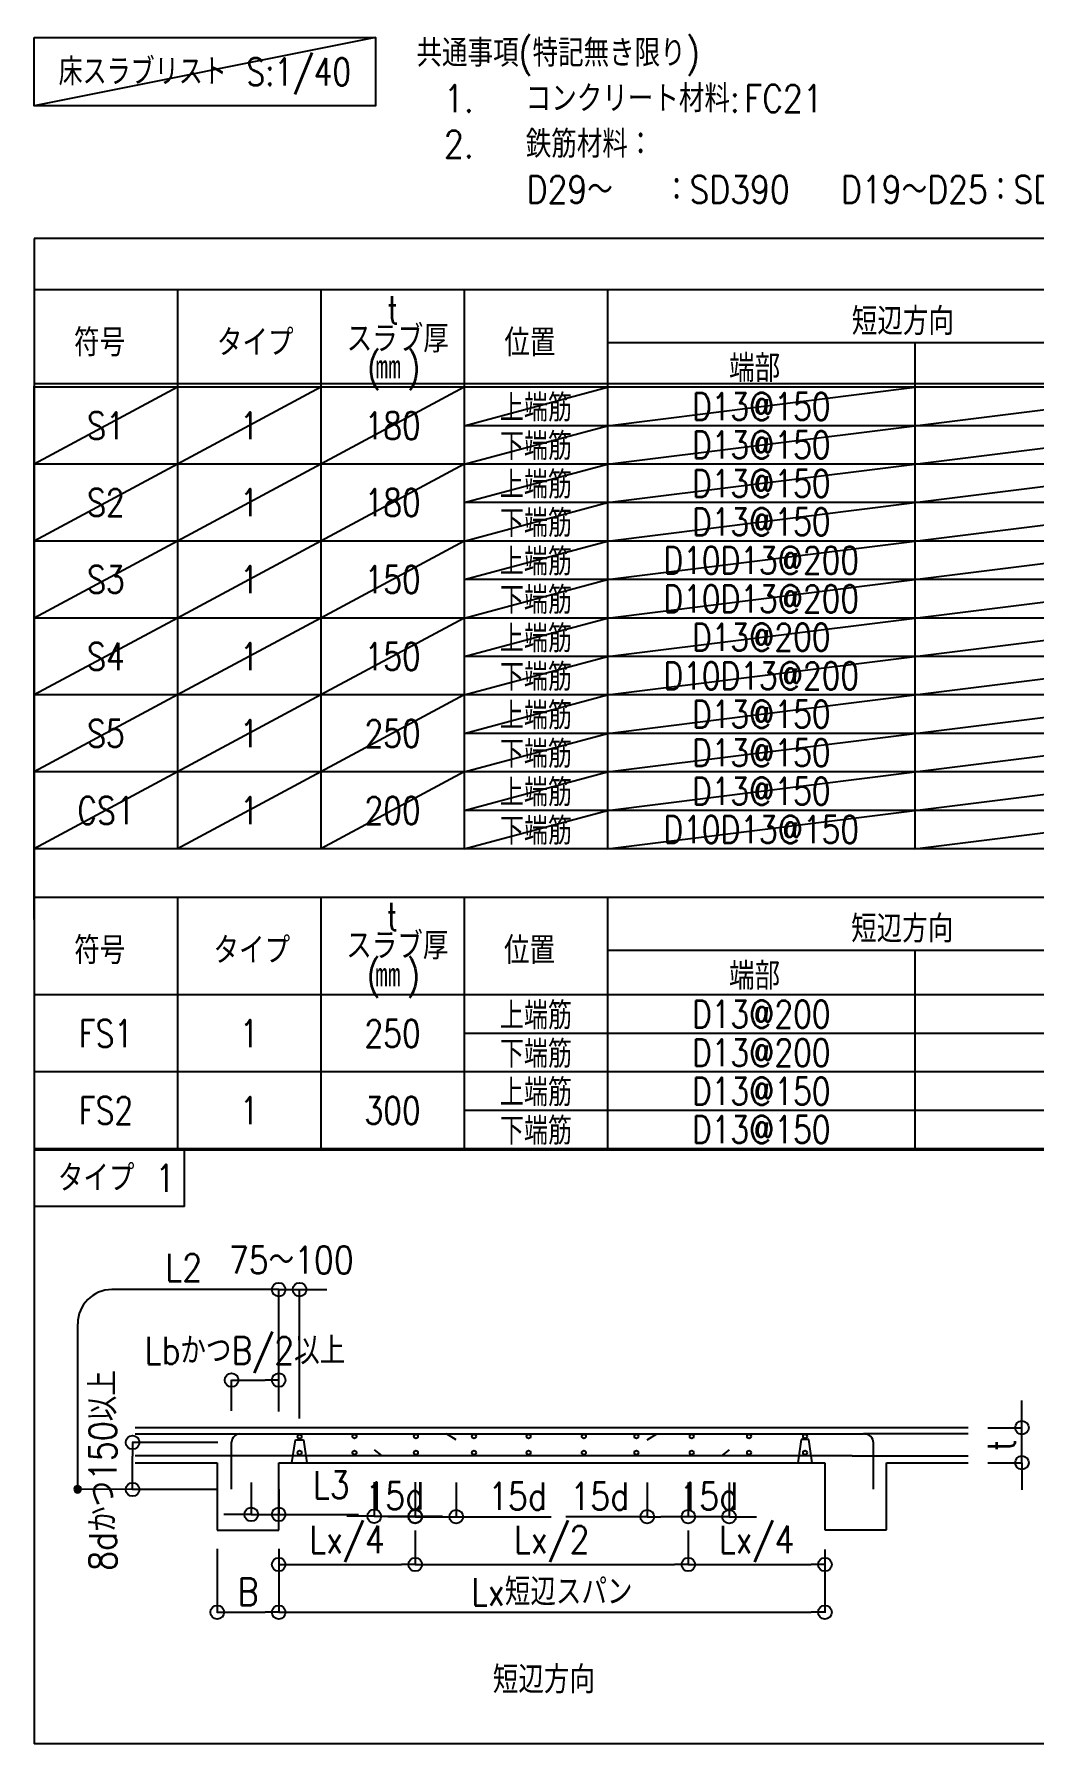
# Model space of a CAD drawing. Extents: x -668440 to 810000, y -1678500 to 210463.
# Drawn here: x -235262 to -198657, y -1470930 to -1408326 of the extents above; entities that cross this region are included whole.
import ezdxf
from ezdxf.enums import TextEntityAlignment as Align

# ---------------------------------------------------------------- set-up
doc = ezdxf.new("R2010")
doc.units = 0
doc.header["$MEASUREMENT"] = 0
doc.linetypes.add('HA01', pattern=[1.5, 0.75, -0.75])
doc.layers.get('0').update_dxf_attribs({"color": 3, "linetype": 'CONTINUOUS'})
doc.layers.get('Defpoints').update_dxf_attribs({"color": 251, "linetype": 'CONTINUOUS'})
doc.layers.add('注記', color=3, linetype='CONTINUOUS')
doc.styles.add('DRACAD', font='txt', dxfattribs={"width": 0.85, "bigfont": 'extfont2'})
doc.dimstyles.new('MYDIM', dxfattribs={"dimtxt": 120, "dimasz": 20, "dimexe": 1.25, "dimexo": 50, "dimgap": 50, "dimtad": 1, "dimdec": 4, "dimdsep": 46, "dimtxsty": 'DRACAD', "dimblk": 'ORIGIN', "dimcen": 2.5, "dimadec": 0, "dimazin": 0, "dimtfac": 1, "dimtdec": 4, "dimtmove": 0, "dimatfit": 3, "dimfxl": 1, "dimtolj": 1, "dimtzin": 0, "dimarcsym": 0})

# ---------------------------------------------------------------- blocks, each defined once
blk = doc.blocks.new('_ORIGIN')
at = {"color": 0, "linetype": 'ByBlock', "lineweight": -2}
blk.add_line((0, 0), (-1, 0), dxfattribs=at)
blk.add_circle((0, 0), 0.5, dxfattribs=at)
blk = doc.blocks.new('*D9111')
at = {"layer": 'Defpoints', "color": 0}
for p in [(106116.3, -747133.1), (105716.3, -747189.5), (106116.3, -747273.1)]:
    blk.add_point(p, dxfattribs=at)
at = {"layer": '注記', "color": 0, "lineweight": -2}
for p, q in [((106116.3, -747173.1), (106116.3, -747274.3)), ((105716.3, -747229.5), (105716.3, -747274.3)), ((105756.3, -747273.1), (106076.3, -747273.1))]:
    blk.add_line(p, q, dxfattribs=at)
at = {"layer": '注記', "color": 0, "linetype": 'ByBlock', "lineweight": -2, "xscale": 40, "yscale": 40, "zscale": 40, "rotation": 180}
blk.add_blockref('_ORIGIN', (105716.3, -747273.1), dxfattribs=at)
at = {"layer": '注記', "color": 0, "linetype": 'ByBlock', "lineweight": -2, "xscale": 40, "yscale": 40, "zscale": 40}
blk.add_blockref('_ORIGIN', (106116.3, -747273.1), dxfattribs=at)
at = {"layer": '注記', "color": 0, "lineweight": 9, "insert": (105916.3, -747213.1), "char_height": 80, "attachment_point": 5, "style": 'DRACAD'}
blk.add_mtext('\\A1;Lx/4', dxfattribs=at)
blk = doc.blocks.new('*D9112')
at = {"layer": 'Defpoints', "color": 0}
for p in [(106116.3, -747133.1), (106916.3, -747133.1), (106916.3, -747273.1)]:
    blk.add_point(p, dxfattribs=at)
at = {"layer": '注記', "color": 0, "lineweight": -2}
for p, q in [((106116.3, -747173.1), (106116.3, -747274.3)), ((106916.3, -747173.1), (106916.3, -747274.3)), ((106156.3, -747273.1), (106876.3, -747273.1))]:
    blk.add_line(p, q, dxfattribs=at)
at = {"layer": '注記', "color": 0, "linetype": 'ByBlock', "lineweight": -2, "xscale": 40, "yscale": 40, "zscale": 40, "rotation": 180}
blk.add_blockref('_ORIGIN', (106116.3, -747273.1), dxfattribs=at)
at = {"layer": '注記', "color": 0, "linetype": 'ByBlock', "lineweight": -2, "xscale": 40, "yscale": 40, "zscale": 40}
blk.add_blockref('_ORIGIN', (106916.3, -747273.1), dxfattribs=at)
at = {"layer": '注記', "color": 0, "lineweight": 9, "insert": (106516.3, -747213.1), "char_height": 80, "attachment_point": 5, "style": 'DRACAD'}
blk.add_mtext('\\A1;Lx/2', dxfattribs=at)
blk = doc.blocks.new('*D9113')
at = {"layer": 'Defpoints', "color": 0}
for p in [(106916.3, -747133.1), (107316.3, -747189.5), (107316.3, -747273.1)]:
    blk.add_point(p, dxfattribs=at)
at = {"layer": '注記', "color": 0, "lineweight": -2}
for p, q in [((106916.3, -747173.1), (106916.3, -747274.3)), ((107316.3, -747229.5), (107316.3, -747274.3)), ((106956.3, -747273.1), (107276.3, -747273.1))]:
    blk.add_line(p, q, dxfattribs=at)
at = {"layer": '注記', "color": 0, "linetype": 'ByBlock', "lineweight": -2, "xscale": 40, "yscale": 40, "zscale": 40, "rotation": 180}
blk.add_blockref('_ORIGIN', (106916.3, -747273.1), dxfattribs=at)
at = {"layer": '注記', "color": 0, "linetype": 'ByBlock', "lineweight": -2, "xscale": 40, "yscale": 40, "zscale": 40}
blk.add_blockref('_ORIGIN', (107316.3, -747273.1), dxfattribs=at)
at = {"layer": '注記', "color": 0, "lineweight": 9, "insert": (107116.3, -747213.1), "char_height": 80, "attachment_point": 5, "style": 'DRACAD'}
blk.add_mtext('\\A1;Lx/4', dxfattribs=at)
blk = doc.blocks.new('*D9114')
at = {"layer": 'Defpoints', "color": 0}
for p in [(106116.3, -746993.1), (106236.3, -746993.1), (106236.3, -747133.1)]:
    blk.add_point(p, dxfattribs=at)
at = {"layer": '注記', "color": 0, "lineweight": -2}
for p, q in [((106116.3, -747033.1), (106116.3, -747134.3)), ((106236.3, -747033.1), (106236.3, -747134.3)), ((106076.3, -747133.1), (106036.3, -747133.1)), ((106116.3, -747133.1), (106236.3, -747133.1)), ((106276.3, -747133.1), (106515, -747133.1))]:
    blk.add_line(p, q, dxfattribs=at)
at = {"layer": '注記', "color": 0, "linetype": 'ByBlock', "lineweight": -2, "xscale": 40, "yscale": 40, "zscale": 40}
blk.add_blockref('_ORIGIN', (106116.3, -747133.1), dxfattribs=at)
at = {"layer": '注記', "color": 0, "linetype": 'ByBlock', "lineweight": -2, "xscale": 40, "yscale": 40, "zscale": 40, "rotation": 180}
blk.add_blockref('_ORIGIN', (106236.3, -747133.1), dxfattribs=at)
at = {"layer": '注記', "color": 0, "lineweight": 9, "insert": (106415.7, -747073.1), "char_height": 80, "attachment_point": 5, "style": 'DRACAD'}
blk.add_mtext('\\A1;15d', dxfattribs=at)
blk = doc.blocks.new('*D9115')
at = {"layer": 'Defpoints', "color": 0}
for p in [(106916.3, -746993.1), (107035.9, -746993.1), (106916.3, -747133.1)]:
    blk.add_point(p, dxfattribs=at)
at = {"layer": '注記', "color": 0, "lineweight": -2}
for p, q in [((106916.3, -747033.1), (106916.3, -747134.3)), ((107035.9, -747033.1), (107035.9, -747134.3)), ((106876.3, -747133.1), (106836.3, -747133.1)), ((107035.9, -747133.1), (106916.3, -747133.1)), ((107075.9, -747133.1), (107115.9, -747133.1))]:
    blk.add_line(p, q, dxfattribs=at)
at = {"layer": '注記', "color": 0, "linetype": 'ByBlock', "lineweight": -2, "xscale": 40, "yscale": 40, "zscale": 40}
blk.add_blockref('_ORIGIN', (106916.3, -747133.1), dxfattribs=at)
at = {"layer": '注記', "color": 0, "linetype": 'ByBlock', "lineweight": -2, "xscale": 40, "yscale": 40, "zscale": 40, "rotation": 180}
blk.add_blockref('_ORIGIN', (107035.9, -747133.1), dxfattribs=at)
at = {"layer": '注記', "color": 0, "lineweight": 9, "insert": (106976.1, -747073.1), "char_height": 80, "attachment_point": 5, "style": 'DRACAD'}
blk.add_mtext('\\A1;15d', dxfattribs=at)
blk = doc.blocks.new('*D9116')
at = {"layer": 'Defpoints', "color": 0}
for p in [(106795.9, -746993.1), (106916.3, -746993.1), (106795.9, -747133.1)]:
    blk.add_point(p, dxfattribs=at)
at = {"layer": '注記', "color": 0, "lineweight": -2}
for p, q in [((106795.9, -747033.1), (106795.9, -747134.3)), ((106916.3, -747033.1), (106916.3, -747134.3)), ((106795.9, -747133.1), (106557.3, -747133.1)), ((106876.3, -747133.1), (106835.9, -747133.1))]:
    blk.add_line(p, q, dxfattribs=at)
at = {"layer": '注記', "color": 0, "linetype": 'ByBlock', "lineweight": -2, "xscale": 40, "yscale": 40, "zscale": 40, "rotation": 180}
blk.add_blockref('_ORIGIN', (106795.9, -747133.1), dxfattribs=at)
at = {"layer": '注記', "color": 0, "linetype": 'ByBlock', "lineweight": -2, "xscale": 40, "yscale": 40, "zscale": 40}
blk.add_blockref('_ORIGIN', (106916.3, -747133.1), dxfattribs=at)
at = {"layer": '注記', "color": 0, "lineweight": 9, "insert": (106656.6, -747073.1), "char_height": 80, "attachment_point": 5, "style": 'DRACAD'}
blk.add_mtext('\\A1;15d', dxfattribs=at)
blk = doc.blocks.new('*D9122')
at = {"layer": 'Defpoints', "color": 0}
for p in [(107753.8, -746872.3), (107893.8, -746872.3), (107753.8, -746974.8)]:
    blk.add_point(p, dxfattribs=at)
at = {"layer": '注記', "color": 0, "lineweight": -2}
for p, q in [((107893.8, -746832.3), (107893.8, -746792.3)), ((107793.8, -746872.3), (107895.1, -746872.3)), ((107893.8, -746974.8), (107893.8, -746872.3)), ((107793.8, -746974.8), (107895.1, -746974.8)), ((107893.8, -747014.8), (107893.8, -747054.8))]:
    blk.add_line(p, q, dxfattribs=at)
at = {"layer": '注記', "color": 0, "linetype": 'ByBlock', "lineweight": -2, "xscale": 40, "yscale": 40, "zscale": 40}
for p, rotation in [((107893.8, -746872.3), 270), ((107893.8, -746974.8), 90)]:
    blk.add_blockref('_ORIGIN', p, dxfattribs=dict(at, rotation=rotation))
at = {"layer": '注記', "color": 0, "lineweight": 9, "insert": (107833.8, -746923.6), "char_height": 80, "attachment_point": 5, "rotation": 90, "style": 'DRACAD'}
blk.add_mtext('\\A1;t', dxfattribs=at)
blk = doc.blocks.new('*D9123')
at = {"layer": 'Defpoints', "color": 0}
for p in [(105536.3, -747187.3), (105716.3, -747187.3), (105716.3, -747413.1)]:
    blk.add_point(p, dxfattribs=at)
at = {"layer": '注記', "color": 0, "lineweight": -2}
for p, q in [((105536.3, -747227.3), (105536.3, -747414.3)), ((105716.3, -747227.3), (105716.3, -747414.3)), ((105576.3, -747413.1), (105676.3, -747413.1))]:
    blk.add_line(p, q, dxfattribs=at)
at = {"layer": '注記', "color": 0, "linetype": 'ByBlock', "lineweight": -2, "xscale": 40, "yscale": 40, "zscale": 40, "rotation": 180}
blk.add_blockref('_ORIGIN', (105536.3, -747413.1), dxfattribs=at)
at = {"layer": '注記', "color": 0, "linetype": 'ByBlock', "lineweight": -2, "xscale": 40, "yscale": 40, "zscale": 40}
blk.add_blockref('_ORIGIN', (105716.3, -747413.1), dxfattribs=at)
at = {"layer": '注記', "color": 0, "lineweight": 9, "insert": (105626.3, -747353.1), "char_height": 80, "attachment_point": 5, "style": 'DRACAD'}
blk.add_mtext('\\A1;B', dxfattribs=at)
blk = doc.blocks.new('*D9124')
at = {"layer": 'Defpoints', "color": 0}
for p in [(105716.3, -747187.3), (107316.3, -747197.8), (107316.3, -747413.1)]:
    blk.add_point(p, dxfattribs=at)
at = {"layer": '注記', "color": 0, "lineweight": -2}
for p, q in [((105716.3, -747227.3), (105716.3, -747414.3)), ((107316.3, -747237.8), (107316.3, -747414.3)), ((105756.3, -747413.1), (107276.3, -747413.1))]:
    blk.add_line(p, q, dxfattribs=at)
at = {"layer": '注記', "color": 0, "linetype": 'ByBlock', "lineweight": -2, "xscale": 40, "yscale": 40, "zscale": 40, "rotation": 180}
blk.add_blockref('_ORIGIN', (105716.3, -747413.1), dxfattribs=at)
at = {"layer": '注記', "color": 0, "linetype": 'ByBlock', "lineweight": -2, "xscale": 40, "yscale": 40, "zscale": 40}
blk.add_blockref('_ORIGIN', (107316.3, -747413.1), dxfattribs=at)
at = {"layer": '注記', "color": 0, "lineweight": 9, "insert": (106516.3, -747353.1), "char_height": 80, "attachment_point": 5, "style": 'DRACAD'}
blk.add_mtext('\\A1;Lx短辺スパン', dxfattribs=at)
blk = doc.blocks.new('*D9125')
at = {"layer": 'Defpoints', "color": 0}
for p in [(105716.3, -746733), (105578.3, -746863.2), (105716.3, -746863.2)]:
    blk.add_point(p, dxfattribs=at)
at = {"layer": '注記', "color": 0, "lineweight": -2}
for p, q in [((105578.3, -746823.2), (105578.3, -746731.8)), ((105618.3, -746733), (105676.3, -746733)), ((105716.3, -746823.2), (105716.3, -746731.8))]:
    blk.add_line(p, q, dxfattribs=at)
at = {"layer": '注記', "color": 0, "linetype": 'ByBlock', "lineweight": -2, "xscale": 40, "yscale": 40, "zscale": 40, "rotation": 180}
blk.add_blockref('_ORIGIN', (105578.3, -746733), dxfattribs=at)
at = {"layer": '注記', "color": 0, "linetype": 'ByBlock', "lineweight": -2, "xscale": 40, "yscale": 40, "zscale": 40}
blk.add_blockref('_ORIGIN', (105716.3, -746733), dxfattribs=at)
at = {"layer": '注記', "color": 0, "lineweight": 9, "insert": (105323.2, -746606.4), "char_height": 80, "attachment_point": 1, "line_spacing_factor": 1.142579, "style": 'DRACAD'}
blk.add_mtext('\\A1;LbかつB/2以上', dxfattribs=at)
blk = doc.blocks.new('*D9126')
at = {"layer": 'Defpoints', "color": 0}
for p in [(105777.5, -746467.7), (105716.3, -746864.6), (105777.5, -746885.5)]:
    blk.add_point(p, dxfattribs=at)
at = {"layer": '注記', "color": 0, "lineweight": -2}
for p, q in [((105676.3, -746467.7), (105636.3, -746467.7)), ((105716.3, -746824.6), (105716.3, -746466.5)), ((105716.3, -746467.7), (105777.5, -746467.7)), ((105777.5, -746845.5), (105777.5, -746466.5)), ((105817.5, -746467.7), (105857.5, -746467.7))]:
    blk.add_line(p, q, dxfattribs=at)
at = {"layer": '注記', "color": 0, "linetype": 'ByBlock', "lineweight": -2, "xscale": 40, "yscale": 40, "zscale": 40}
blk.add_blockref('_ORIGIN', (105716.3, -746467.7), dxfattribs=at)
at = {"layer": '注記', "color": 0, "linetype": 'ByBlock', "lineweight": -2, "xscale": 40, "yscale": 40, "zscale": 40, "rotation": 180}
blk.add_blockref('_ORIGIN', (105777.5, -746467.7), dxfattribs=at)
at = {"layer": '注記', "color": 0, "lineweight": 9, "insert": (105570.1, -746341.1), "char_height": 80, "attachment_point": 1, "line_spacing_factor": 1.142579, "style": 'DRACAD'}
blk.add_mtext('\\A1;75～100', dxfattribs=at)
blk = doc.blocks.new('*D9127')
at = {"layer": 'Defpoints', "color": 0}
for p in [(105635.9, -746993.1), (105716.3, -747012.3), (105716.3, -747126.4)]:
    blk.add_point(p, dxfattribs=at)
at = {"layer": '注記', "color": 0, "lineweight": -2}
for p, q in [((105635.9, -747033.1), (105635.9, -747127.6)), ((105716.3, -747052.3), (105716.3, -747127.6)), ((105595.9, -747126.4), (105555.9, -747126.4)), ((105635.9, -747126.4), (105716.3, -747126.4)), ((105756.3, -747126.4), (105949.7, -747126.4))]:
    blk.add_line(p, q, dxfattribs=at)
at = {"layer": '注記', "color": 0, "linetype": 'ByBlock', "lineweight": -2, "xscale": 40, "yscale": 40, "zscale": 40}
blk.add_blockref('_ORIGIN', (105635.9, -747126.4), dxfattribs=at)
at = {"layer": '注記', "color": 0, "linetype": 'ByBlock', "lineweight": -2, "xscale": 40, "yscale": 40, "zscale": 40, "rotation": 180}
blk.add_blockref('_ORIGIN', (105716.3, -747126.4), dxfattribs=at)
at = {"layer": '注記', "color": 0, "lineweight": 9, "insert": (105816.3, -746999.7), "char_height": 80, "attachment_point": 1, "line_spacing_factor": 1.142579, "style": 'DRACAD'}
blk.add_mtext('\\A1;L3', dxfattribs=at)
blk = doc.blocks.new('*D9133')
at = {"layer": 'Defpoints', "color": 0}
for p in [(105996.3, -746991.8), (106116.3, -746991.8), (106116.3, -747131.8)]:
    blk.add_point(p, dxfattribs=at)
at = {"layer": '注記', "color": 0, "lineweight": -2}
for p, q in [((105996.3, -747031.8), (105996.3, -747133.1)), ((106116.3, -747031.8), (106116.3, -747133.1)), ((105956.3, -747131.8), (105916.3, -747131.8)), ((105996.3, -747131.8), (106116.3, -747131.8)), ((106156.3, -747131.8), (106196.3, -747131.8))]:
    blk.add_line(p, q, dxfattribs=at)
at = {"layer": '注記', "color": 0, "linetype": 'ByBlock', "lineweight": -2, "xscale": 40, "yscale": 40, "zscale": 40}
blk.add_blockref('_ORIGIN', (105996.3, -747131.8), dxfattribs=at)
at = {"layer": '注記', "color": 0, "linetype": 'ByBlock', "lineweight": -2, "xscale": 40, "yscale": 40, "zscale": 40, "rotation": 180}
blk.add_blockref('_ORIGIN', (106116.3, -747131.8), dxfattribs=at)
at = {"layer": '注記', "color": 0, "lineweight": 9, "insert": (106056.3, -747071.8), "char_height": 80, "attachment_point": 5, "style": 'DRACAD'}
blk.add_mtext('\\A1;15d', dxfattribs=at)
blk = doc.blocks.new('*D9134')
at = {"layer": 'Defpoints', "color": 0}
for p in [(105288.2, -746915.4), (105578.3, -746915.4), (105578.3, -747053.4)]:
    blk.add_point(p, dxfattribs=at)
at = {"layer": '注記', "color": 0, "lineweight": -2}
for p, q in [((105538.3, -746915.4), (105286.9, -746915.4)), ((105288.2, -747013.4), (105288.2, -746955.4)), ((105538.3, -747053.4), (105286.9, -747053.4))]:
    blk.add_line(p, q, dxfattribs=at)
at = {"layer": '注記', "color": 0, "linetype": 'ByBlock', "lineweight": -2, "xscale": 40, "yscale": 40, "zscale": 40}
for p, rotation in [((105288.2, -746915.4), 90), ((105288.2, -747053.4), 270)]:
    blk.add_blockref('_ORIGIN', p, dxfattribs=dict(at, rotation=rotation))
at = {"layer": '注記', "color": 0, "lineweight": 9, "insert": (105161.5, -747291.5), "char_height": 80, "attachment_point": 1, "rotation": 90, "line_spacing_factor": 1.142579, "style": 'DRACAD'}
blk.add_mtext('\\A1;8dかつ150以上', dxfattribs=at)
blk = doc.blocks.new('床スラブリスト')
at = {"layer": '注記'}
blk.add_hatch(color=256, dxfattribs=at).paths.add_polyline_path([(105127.49786, -747062.82804), (105130.08605, -747062.4873), (105132.49786, -747061.48829), (105134.56893, -747059.8991), (105136.15811, -747057.82804), (105137.15712, -747055.41623), (105137.49786, -747052.82804), (105137.15712, -747050.23985), (105136.15811, -747047.82804), (105134.56893, -747045.75697), (105132.49786, -747044.16778), (105130.08605, -747043.16878), (105127.49786, -747042.82804), (105124.90967, -747043.16878), (105122.49786, -747044.16778), (105120.42679, -747045.75697), (105118.83761, -747047.82804), (105117.8386, -747050.23985), (105117.49786, -747052.82804), (105117.8386, -747055.41623), (105118.83761, -747057.82804), (105120.42679, -747059.8991), (105122.49786, -747061.48829), (105124.90967, -747062.4873)], flags=0)
at = {"layer": 'Defpoints'}
for p, q in [((105999.99995, -742800.00064), (104999.99995, -743000.00064)), ((105419.99994, -743824.20002), (104999.99994, -744049.60002)), ((105839.99994, -743824.20002), (105419.99994, -744049.60002)), ((106259.99994, -743824.20002), (105839.99994, -744049.60002)), ((106259.99994, -743936.90002), (106679.99994, -743824.20002)), ((106679.99994, -743936.90002), (107579.99994, -743824.20002)), ((107579.99994, -743936.90002), (108479.99994, -743824.20002)), ((106259.99994, -744049.60002), (106679.99994, -743936.90002)), ((106679.99994, -744049.60002), (107579.99994, -743936.90002)), ((107579.99994, -744049.60002), (108479.99994, -743936.90002)), ((105419.99994, -744049.60002), (104999.99994, -744275.00002)), ((105839.99994, -744049.60002), (105419.99994, -744275.00002)), ((106259.99994, -744049.60002), (105839.99994, -744275.00002)), ((106259.99994, -744162.30002), (106679.99994, -744049.60002)), ((106679.99994, -744162.30002), (107579.99994, -744049.60002)), ((107579.99994, -744162.30002), (108479.99994, -744049.60002)), ((106259.99994, -744275.00002), (106679.99994, -744162.30002)), ((106679.99994, -744275.00002), (107579.99994, -744162.30002)), ((107579.99994, -744275.00002), (108479.99994, -744162.30002)), ((105419.99994, -744275.00002), (104999.99994, -744500.40002)), ((105839.99994, -744275.00002), (105419.99994, -744500.40002)), ((106259.99994, -744275.00002), (105839.99994, -744500.40002)), ((106259.99994, -744387.70002), (106679.99994, -744275.00002)), ((106679.99994, -744387.70002), (107579.99994, -744275.00002)), ((107579.99994, -744387.70002), (108479.99994, -744275.00002)), ((106259.99994, -744500.40002), (106679.99994, -744387.70002)), ((106259.99994, -744500.40002), (106679.99994, -744387.70002)), ((106679.99994, -744500.40002), (107579.99994, -744387.70002)), ((106679.99994, -744500.40002), (107579.99994, -744387.70002)), ((107579.99994, -744500.40002), (108479.99994, -744387.70002)), ((107579.99994, -744500.40002), (108479.99994, -744387.70002)), ((105419.99994, -744500.40002), (104999.99994, -744725.80002)), ((105839.99994, -744500.40002), (105419.99994, -744725.80002)), ((106259.99994, -744500.40002), (105839.99994, -744725.80002)), ((106259.99994, -744613.10002), (106679.99994, -744500.40002)), ((106679.99994, -744613.10002), (107579.99994, -744500.40002)), ((107579.99994, -744613.10002), (108479.99994, -744500.40002)), ((106259.99994, -744725.80002), (106679.99994, -744613.10002)), ((106679.99994, -744725.80001), (107579.99994, -744613.10001)), ((106679.99994, -744725.80002), (107579.99994, -744613.10002)), ((107579.99994, -744725.80001), (108479.99994, -744613.10001)), ((107579.99994, -744725.80002), (108479.99994, -744613.10002)), ((105419.99994, -744725.80002), (104999.99994, -744951.20002)), ((105839.99994, -744725.80002), (105419.99994, -744951.20002)), ((106259.99994, -744725.80002), (105839.99994, -744951.20002)), ((106259.99994, -744838.50002), (106679.99994, -744725.80002)), ((106679.99994, -744838.50002), (107579.99994, -744725.80002)), ((107579.99994, -744838.50002), (108479.99994, -744725.80002)), ((106259.99994, -744951.20002), (106679.99994, -744838.50002)), ((106679.99994, -744951.20001), (107579.99994, -744838.50001)), ((106679.99994, -744951.20002), (107579.99994, -744838.50002)), ((107579.99994, -744951.20001), (108479.99994, -744838.50001)), ((107579.99994, -744951.20002), (108479.99994, -744838.50002)), ((105419.99996, -744951.20001), (104999.99996, -745176.60001)), ((105839.99996, -744951.20001), (105419.99996, -745176.60001)), ((106259.99996, -744951.20001), (105839.99996, -745176.60001)), ((106259.99994, -745063.90002), (106679.99994, -744951.20002)), ((106679.99994, -745063.90002), (107579.99994, -744951.20002)), ((107579.99994, -745063.90002), (108479.99994, -744951.20002)), ((106259.99994, -745176.60002), (106679.99994, -745063.90002)), ((106679.99994, -745176.60002), (107579.99994, -745063.90002)), ((106679.99994, -745176.60002), (107579.99994, -745063.90002)), ((107579.99994, -745176.60002), (108479.99994, -745063.90002)), ((107579.99994, -745176.60002), (108479.99994, -745063.90002))]:
    blk.add_line(p, q, dxfattribs=at)
at = {"layer": '注記'}
for p, q in [((113925.52514, -743388.59997), (104999.99994, -743388.59997)), ((104999.99995, -743388.59997), (104999.99994, -744492.80005)), ((104999.99995, -743388.59997), (104999.99995, -747798.40022)), ((113925.52514, -743538.59997), (104999.99994, -743538.59997)), ((105419.99994, -743538.59997), (105419.99994, -745176.60001)), ((105839.99994, -743538.59997), (105839.99994, -745176.60001)), ((106259.99994, -743538.59997), (106259.99994, -745176.60001)), ((106679.99994, -743538.59997), (106679.99994, -745176.60001)), ((110279.99994, -743694.20002), (106679.99994, -743694.20002)), ((107579.99994, -743694.20002), (107579.99994, -745176.60001)), ((113925.52514, -743814.20002), (104999.99994, -743814.20002)), ((104999.99994, -745383.40013), (104999.99994, -743820.80003)), ((113925.52514, -743824.20002), (104999.99994, -743824.20002)), ((110279.99994, -743936.90002), (106259.99994, -743936.90002)), ((113925.52514, -744049.60002), (104999.99994, -744049.60002)), ((113925.52514, -744049.60002), (104999.99994, -744049.60002)), ((110279.99994, -744162.30002), (106259.99994, -744162.30002)), ((113925.52514, -744275.00002), (104999.99994, -744275.00002)), ((113925.52514, -744275.00002), (104999.99994, -744275.00002)), ((110279.99994, -744387.70002), (106259.99994, -744387.70002)), ((110279.99994, -744387.70002), (106259.99994, -744387.70002)), ((113925.52515, -744500.40002), (104999.99995, -744500.40002)), ((110279.99995, -744613.10002), (106259.99995, -744613.10002)), ((113925.52515, -744725.80002), (104999.99995, -744725.80002)), ((110279.99995, -744838.50002), (106259.99995, -744838.50002)), ((113925.52514, -744951.20001), (104999.99994, -744951.20001)), ((110279.99998, -745063.90001), (106259.99998, -745063.90001)), ((113925.52517, -745176.60001), (104999.99997, -745176.60001)), ((113925.52514, -745319.00004), (104999.99994, -745319.00004)), ((105419.99994, -745319.00004), (105419.99994, -746055.40014)), ((105839.99994, -745319.00004), (105839.99994, -746055.40014)), ((106259.99994, -745319.00004), (106259.99994, -746055.40014)), ((106679.99994, -745319.00004), (106679.99994, -746055.40014)), ((110279.99994, -745474.60014), (106679.99994, -745474.60014)), ((107579.99994, -745474.60014), (107579.99994, -746055.40014)), ((113925.52514, -745604.60014), (104999.99994, -745604.60014)), ((110279.99994, -745717.30014), (106259.99994, -745717.30014)), ((113925.52514, -745830.00014), (104999.99994, -745830.00014)), ((113925.52514, -745830.00014), (104999.99994, -745830.00014)), ((110279.99994, -745942.70014), (106259.99994, -745942.70014)), ((113925.52514, -746059.60007), (104999.99993, -746059.60007)), ((113925.52514, -746059.60007), (104999.99993, -746059.60007)), ((113925.52514, -746055.40014), (104999.99994, -746055.40014)), ((113925.52514, -746055.40014), (104999.99994, -746055.40014)), ((113925.52514, -746055.40014), (104999.99994, -746055.40014)), ((113925.52514, -746055.40014), (104999.99994, -746055.40014)), ((113925.52514, -746055.40017), (104999.99994, -746055.40017)), ((113925.52514, -746059.60007), (104999.99994, -746059.60007)), ((113925.52514, -746059.60013), (104999.99994, -746059.60013)), ((113925.52514, -746059.60013), (104999.99994, -746059.60013)), ((104999.99995, -746055.40023), (113925.52514, -746055.40023)), ((113925.52514, -746059.60013), (104999.99995, -746059.60013)), ((105440.39995, -746224.40023), (105440.39995, -746055.40023)), ((105440.39995, -746224.40023), (104999.99995, -746224.40023)), ((105716.33824, -746467.73112), (105227.49786, -746467.73112)), ((105127.49786, -747042.82804), (105127.49786, -746567.73112)), ((107736.33821, -746872.32804), (105295.93825, -746872.32804)), ((105602.33824, -746890.42804), (107429.93822, -746890.42804)), ((106236.33823, -746907.54469), (106207.81048, -746890.42804)), ((106795.93823, -746907.54469), (106824.46598, -746890.42804)), ((105578.33824, -747052.82804), (105578.33824, -746914.82804)), ((105755.13824, -746974.82804), (105765.53823, -746907.62804)), ((105765.53823, -746907.62804), (105788.73823, -746907.62804)), ((105788.73823, -746907.62804), (105799.13823, -746974.82804)), ((105996.33824, -746937.50748), (106018.2723, -746954.42804)), ((107035.93822, -746937.50748), (107014.00416, -746954.42804)), ((107247.13822, -746907.22804), (107236.73822, -746974.82804)), ((107269.13822, -746907.22804), (107247.13822, -746907.22804)), ((107279.53822, -746974.82804), (107269.13822, -746907.22804)), ((107458.73822, -747052.82804), (107458.73822, -746916.82804)), ((105295.93825, -746974.82804), (105536.33824, -746974.82804)), ((105536.33824, -746974.82804), (105536.33824, -747172.82803)), ((107396.33821, -746954.42804), (105635.93825, -746954.42804)), ((105716.33824, -746974.82804), (107316.33822, -746974.82804)), ((105716.33824, -747172.82803), (105716.33824, -746974.82804)), ((107316.33822, -746974.82804), (107316.33822, -747171.62803)), ((107496.73822, -746974.82804), (107736.33821, -746974.82804)), ((107496.73822, -747171.62803), (107496.73822, -746974.82804)), ((105286.93729, -747053.40524), (105137.49786, -747052.82804)), ((105536.33824, -747172.82803), (105716.33824, -747172.82803)), ((107316.33822, -747171.62803), (107496.73822, -747171.62803)), ((113925.52514, -747798.40022), (104999.99995, -747798.40022))]:
    blk.add_line(p, q, dxfattribs=at)
at = {"layer": '注記', "linetype": 'HA01', "ltscale": 500}
for p, q in [((105295.93825, -746890.42804), (105602.33824, -746890.42804)), ((107736.33821, -746890.42804), (107429.93822, -746890.42804)), ((105635.93825, -746954.42804), (105295.93825, -746954.42804)), ((107396.33821, -746954.42804), (107736.33821, -746954.42804))]:
    blk.add_line(p, q, dxfattribs=at)
at = {"layer": '注記'}
blk.add_lwpolyline([(104999.99995, -742800.00064), (105999.99995, -742800.00064), (105999.99995, -743000.00064), (104999.99995, -743000.00064)], close=True, dxfattribs=at)
for centre in [(105777.53823, -746898.42804), (105938.33823, -746897.62804), (106118.33823, -746897.62804), (106288.33822, -746897.62804), (106448.33822, -746897.62804), (106610.33822, -746897.62804), (106764.33822, -746897.62804), (106926.33822, -746897.62804), (107094.33822, -746897.62804), (107258.33822, -746897.62804), (105777.53823, -746945.62804), (105938.33823, -746945.62804), (106118.33823, -746945.62804), (106288.33822, -746945.62804), (106448.33822, -746945.62804), (106610.33822, -746945.62804), (106764.33822, -746945.62804), (106926.33822, -746945.62804), (107094.33822, -746945.62804), (107258.33822, -746945.62804)]:
    blk.add_circle(centre, 6, dxfattribs=at)
for centre, radius, start, end in [((105227.49786, -746567.73112), 100, 90, 180), ((105603.03498, -746915.11664), 24.69843, 91.616532, 179.33048411), ((107432.73822, -746916.82804), 26, 0, 90), ((105127.49786, -747052.82804), 10, 0, 180), ((105127.49786, -747052.82804), 10, 180, 0)]:
    blk.add_arc(centre, radius, start, end, dxfattribs=at)
at = {"layer": '注記', "style": 'DRACAD', "width": 0.8}
for s, p in [('床スラブリスト S:1/40', (105499.99995, -742900.00064)), ('D13@150', (107129.99994, -743880.55002)), ('S1', (105209.99997, -743936.90002)), ('1', (105629.99997, -743936.90002)), ('180', (106049.99997, -743936.90002)), ('D13@150', (107129.99994, -743993.25002)), ('D13@150', (107129.99994, -744105.95002)), ('S2', (105209.99996, -744162.30002)), ('1', (105629.99996, -744162.30002)), ('180', (106049.99996, -744162.30002)), ('D13@150', (107129.99994, -744218.65002)), ('D10D13@200', (107129.99993, -744331.35002)), ('S3', (105209.99996, -744387.70002)), ('1', (105629.99996, -744387.70002)), ('150', (106049.99996, -744387.70002)), ('D10D13@200', (107129.99993, -744444.05002)), ('D13@200', (107129.99996, -744556.75002)), ('S4', (105209.99996, -744613.10001)), ('1', (105629.99996, -744613.10001)), ('150', (106049.99994, -744613.10002)), ('D10D13@200', (107129.99996, -744669.45002)), ('D13@150', (107129.99993, -744782.15002)), ('S5', (105209.99996, -744838.50001)), ('1', (105629.99996, -744838.50001)), ('250', (106049.99994, -744838.50002)), ('D13@150', (107129.99993, -744894.85002)), ('D13@150', (107129.99993, -745007.55003)), ('CS1', (105209.99996, -745063.90002)), ('1', (105629.99996, -745063.90002)), ('200', (106049.99994, -745063.90002)), ('D10D13@150', (107129.99993, -745120.25003)), ('D13@200', (107129.99994, -745660.95014)), ('FS1', (105209.99994, -745717.30014)), ('1', (105629.99994, -745717.30014)), ('250', (106049.99994, -745717.30014)), ('D13@200', (107129.99994, -745773.65014)), ('D13@150', (107129.99994, -745886.35014)), ('FS2', (105209.99994, -745942.70014)), ('1', (105629.99994, -745942.70014)), ('300', (106049.99994, -745942.70014)), ('D13@150', (107129.99994, -745999.05014))]:
    blk.add_text(s, height=80, dxfattribs=at).set_placement(p, align=Align.MIDDLE_CENTER)
at = {"layer": '注記', "style": 'DRACAD', "width": 0.85}
for s, p in [('t', (106033.2774, -743637.0834)), ('(', (105974.60569, -743806.22086)), (')', (106091.32623, -743806.22086)), ('㎜', (105999.54659, -743806.22086)), ('t', (106031.69499, -745414.98347)), ('(', (105973.59518, -745586.62093)), (')', (106090.31572, -745586.62093)), ('㎜', (105998.53608, -745586.62093))]:
    blk.add_text(s, height=80, dxfattribs=at).set_placement(p)
at = {"layer": '注記', "style": 'DRACAD', "width": 0.8}
for s, p in [('上端筋', (106469.99994, -743880.55002)), ('下端筋', (106469.99994, -743993.25002)), ('上端筋', (106469.99994, -744105.95002)), ('下端筋', (106469.99994, -744218.65002)), ('上端筋', (106469.99994, -744331.35002)), ('下端筋', (106469.99994, -744444.05002)), ('上端筋', (106469.99995, -744556.75001)), ('下端筋', (106469.99995, -744669.45001)), ('上端筋', (106469.99995, -744782.15001)), ('下端筋', (106469.99995, -744894.85001)), ('上端筋', (106469.99995, -745007.55002)), ('下端筋', (106469.99995, -745120.25002)), ('上端筋', (106469.99994, -745660.95014)), ('下端筋', (106469.99994, -745773.65014)), ('上端筋', (106469.99994, -745886.35014)), ('下端筋', (106469.99994, -745999.05014))]:
    blk.add_text(s, height=80, dxfattribs=at).set_placement(p, align=Align.MIDDLE)
at = {"layer": '注記', "linetype": 'Continuous', "insert": (106120, -742805.26652), "char_height": 80, "attachment_point": 1, "style": 'DRACAD'}
blk.add_mtext('共通事項(特記無き限り)\\P\\pxi-3,l4t4;1.^Iコンクリート材料:^IFC21\\P2.^I鉄筋材料：\\P    D29～\u3000\u3000：SD390\u3000\u3000D19～D25：SD345\u3000\u3000D10～D16：SD295', dxfattribs=at)
at = {"layer": '注記', "char_height": 80, "attachment_point": 1, "style": 'DRACAD'}
for s, insert, width in [('短辺方向', (107395.11019, -743591.16252), 448.945), ('スラブ厚', (105915.46656, -743642.47086), 327.0885), ('符号', (105116.81443, -743653.66252), 224.4725), ('位置', (106377.52395, -743653.66252), 224.4725), ('端部', (107035.86714, -743728.66252), 224.4725), ('短辺方向', (107393.40132, -745370.93765), 448.945), ('符号', (105117.43604, -745434.06265), 224.4725), ('タイプ', (105525.2535, -745434.06265), 250.1265), ('スラブ厚', (105914.25905, -745420.37093), 327.0885), ('位置', (106376.42146, -745434.06265), 224.4725), ('端部', (107035.49882, -745509.06265), 224.4725), ('L2', (105384.00509, -746363.11423), 103.578025), ('短辺方向', (106343.64635, -747570.4758), 410.464)]:
    blk.add_mtext(s, dxfattribs=dict(at, insert=insert, width=width))
for s, insert in [('タイプ', (105535.35117, -743653.66252)), ('タイプ 1', (105069.25413, -746101.08613))]:
    blk.add_mtext(s, dxfattribs=dict(at, insert=insert))
at = {"layer": '注記', "lineweight": 9}
for base, p1, p2, text, picture, middle in [((105777.53823, -746467.73112), (105716.33824, -746864.5807), (105777.53823, -746885.45965), '75～100', '*D9126', (105746.93824, -746467.73112)), ((105716.33824, -746733.02862), (105578.33824, -746863.17956), (105716.33824, -746863.17956), 'LbかつB/2以上', '*D9125', (105647.33824, -746733.02862)), ((105716.33824, -747126.39071), (105635.93825, -746993.05218), (105716.33824, -747012.2856), 'L3', '*D9127', (105873.0049, -747126.39071)), ((106116.33823, -747131.80218), (105996.33824, -746991.80218), (106116.33823, -746991.80218), '15d', '*D9133', (106056.33823, -747131.80218)), ((106916.33823, -747133.05218), (107035.93822, -746993.05218), (106916.33823, -746993.05218), '15d', '*D9115', (106976.13822, -747133.05218))]:
    dim = blk.add_linear_dim(base=base, p1=p1, p2=p2, text=text, dimstyle='MYDIM', override={"dimtxt": 80, "dimasz": 40, "dimexo": 40, "dimgap": 20, "dimtad": 3, "dimtmove": 0}, dxfattribs=at)
    dim.commit()
    dim.dimension.update_dxf_attribs({"geometry": picture, "text_midpoint": middle, "dimtype": 128})
dim = blk.add_linear_dim(base=(105288.18729, -746915.40524), p1=(105578.33824, -747053.40524), p2=(105578.33824, -746915.40524), angle=90, text='8dかつ150以上', dimstyle='MYDIM', override={"dimtxt": 80, "dimasz": 40, "dimexo": 40, "dimgap": 20, "dimtad": 3, "dimtxsty": 'DRACAD', "dimtmove": 0, "dimtfill": 0, "dimtfillclr": 0}, dxfattribs=at)
dim.commit()
dim.dimension.update_dxf_attribs({"geometry": '*D9134', "text_midpoint": (105288.18729, -746984.40524), "dimtype": 128})
dim = blk.add_linear_dim(base=(107893.84874, -746872.32804), p1=(107753.84874, -746974.82804), p2=(107753.84874, -746872.32804), angle=90, text='t', dimstyle='MYDIM', override={"dimtxt": 80, "dimasz": 40, "dimexo": 40, "dimgap": 20}, dxfattribs=at)
dim.commit()
dim.dimension.update_dxf_attribs({"geometry": '*D9122', "text_midpoint": (107833.84874, -746923.57804)})
for base, p1, p2, text, override, picture, middle in [((106236.33823, -747133.05218), (106116.33823, -746993.05218), (106236.33823, -746993.05218), '15d', {"dimtxt": 80, "dimasz": 40, "dimexo": 40, "dimgap": 20, "dimtad": 3, "dimtmove": 0}, '*D9114', (106415.67156, -747073.05218)), ((106795.93823, -747133.05218), (106916.33823, -746993.05218), (106795.93823, -746993.05218), '15d', {"dimtxt": 80, "dimasz": 40, "dimexo": 40, "dimgap": 20, "dimtad": 3, "dimtmove": 0}, '*D9116', (106656.60489, -747073.05218)), ((106116.33823, -747273.05218), (105716.33824, -747189.54192), (106116.33823, -747133.05218), 'Lx/4', {"dimtxt": 80, "dimasz": 40, "dimexo": 40, "dimgap": 20}, '*D9111', (105916.33823, -747213.05218)), ((106916.33823, -747273.05218), (106116.33823, -747133.05218), (106916.33823, -747133.05218), 'Lx/2', {"dimtxt": 80, "dimasz": 40, "dimexo": 40, "dimgap": 20}, '*D9112', (106516.33823, -747213.05218)), ((107316.33822, -747273.05218), (106916.33823, -747133.05218), (107316.33822, -747189.54192), 'Lx/4', {"dimtxt": 80, "dimasz": 40, "dimexo": 40, "dimgap": 20}, '*D9113', (107116.33822, -747213.05218)), ((105716.33824, -747413.05218), (105536.33824, -747187.31402), (105716.33824, -747187.31402), 'B', {"dimtxt": 80, "dimasz": 40, "dimexo": 40, "dimgap": 20}, '*D9123', (105626.33824, -747353.05218)), ((107316.33822, -747413.05218), (105716.33824, -747187.31402), (107316.33822, -747197.78427), 'Lx短辺スパン', {"dimtxt": 80, "dimasz": 40, "dimexo": 40, "dimgap": 20}, '*D9124', (106516.33823, -747353.05218))]:
    dim = blk.add_linear_dim(base=base, p1=p1, p2=p2, text=text, dimstyle='MYDIM', override=override, dxfattribs=at)
    dim.commit()
    dim.dimension.update_dxf_attribs({"geometry": picture, "text_midpoint": middle})

msp = doc.modelspace()

# ---------------------------------------------------------------- block references
at = {"xscale": 12.5, "yscale": 12.5, "zscale": 12.5}
msp.add_blockref('床スラブリスト', (-1547762.3, 7876549.7), dxfattribs=at)

doc.saveas('drawing.dxf')
